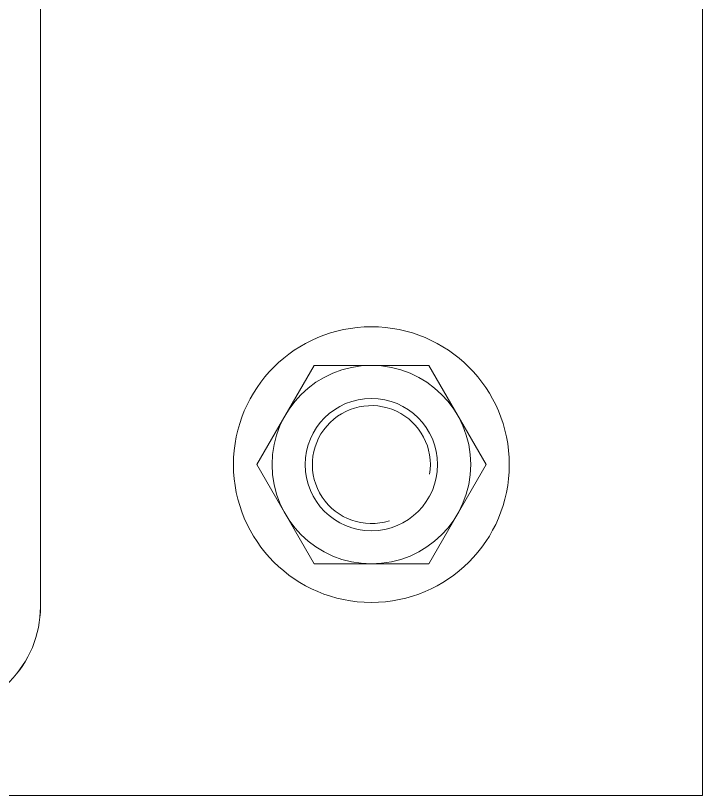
# Model space of a CAD drawing. Header units: millimetres. Extents: x 5227 to 261376, y 53707 to 123566.
# Drawn here: x 56489.9 to 56593.6, y 106661 to 106778.9 of the extents above; entities that cross this region are included whole.
import ezdxf

# ---------------------------------------------------------------- set-up
doc = ezdxf.new("R2010")
doc.units = ezdxf.units.MM
doc.layers.get('0').update_dxf_attribs({"lineweight": 0})
for name, color, linetype, lineweight in [('PV_DIMENTION_SECOND_ROMANS', 7, 'Continuous', 0), ('PV_STEEL_BOX&PIPE_SECTION', 6, 'Continuous', 0), ('PV_STEEL_PLATE', 4, 'Continuous', 0)]:
    doc.layers.add(name, color=color, linetype=linetype, lineweight=lineweight)

# ---------------------------------------------------------------- blocks, each defined once
blk = doc.blocks.new('SHS 200X8.0TK')
at = {"layer": 'PV_STEEL_BOX&PIPE_SECTION', "linetype": 'ByBlock'}
for points in [[(-84, 100), (84, 100, -0.414214), (100, 84), (100, -84, -0.414214), (84, -100), (-84, -100, -0.414214), (-100, -84), (-100, 84, -0.414214)], [(-84, 92), (84, 92, -0.414214), (92, 84), (92, -84, -0.414214), (84, -92), (-84, -92, -0.414214), (-92, -84), (-92, 84, -0.414214)]]:
    blk.add_lwpolyline(points, format="xyb", close=True, dxfattribs=at)
blk = doc.blocks.new('G$C8B689587')
at = {"color": 0}
blk.add_lwpolyline([(-18, -10.39), (0, -20.78), (18, -10.39), (18, 10.39), (0, 20.78), (-18, 10.39)], close=True, dxfattribs=at)
for radius in [25, 12]:
    blk.add_circle((0, 0), radius, dxfattribs=at)
at = {"color": 8}
blk.add_circle((0, 0), 18, dxfattribs=at)
blk.add_arc((0, 0), 10.7, 260.6127, 197.7322, dxfattribs=at)
blk = doc.blocks.new('G$C42F62ED0')
at = {"layer": 'PV_STEEL_PLATE'}
blk.add_lwpolyline([(112.5, 200), (112.5, -200), (-112.5, -200), (-112.5, 200)], close=True, dxfattribs=at)
at = {"xscale": -0.8333333333333334, "yscale": 0.8333333333333334, "zscale": 0.8333333333333334, "rotation": 180}
blk.add_blockref('G$C8B689587', (-62.5, 150), dxfattribs=at)
at = {"layer": 'PV_STEEL_BOX&PIPE_SECTION', "linetype": 'ByBlock'}
blk.add_blockref('SHS 200X8.0TK', (0, 0), dxfattribs=at)
blk = doc.blocks.new('5251YJ5ET1M5TU')
at = {"layer": 'PV_STEEL_BOX&PIPE_SECTION', "linetype": 'ByBlock', "rotation": 89.99999999999982}
blk.add_blockref('SHS 200X8.0TK', (51815.39, 109750.35), dxfattribs=at)

msp = doc.modelspace()

# ---------------------------------------------------------------- block references
at = {"layer": 'PV_DIMENTION_SECOND_ROMANS'}
msp.add_blockref('5251YJ5ET1M5TU', (4578.23, -2976.82), dxfattribs=at)
at = {"layer": 'PV_DIMENTION_SECOND_ROMANS', "xscale": -1, "rotation": 270}
msp.add_blockref('G$C42F62ED0', (56393.61, 106773.53), dxfattribs=at)

doc.saveas('drawing.dxf')
